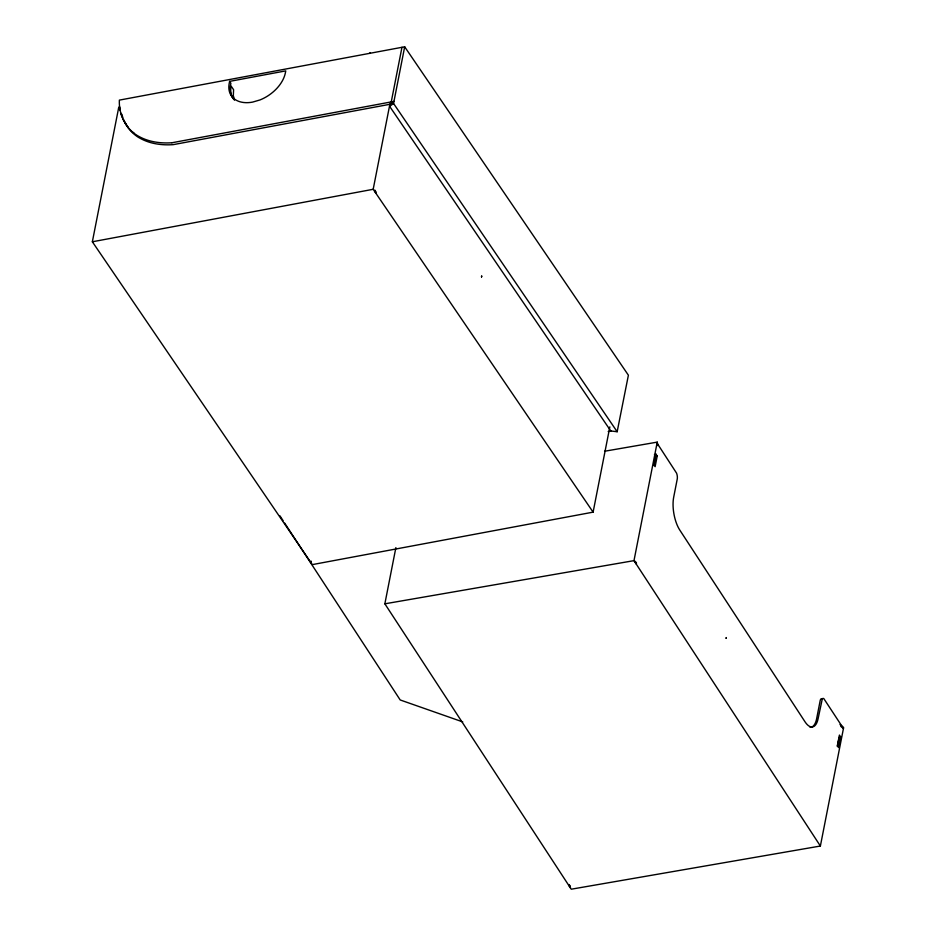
<?xml version="1.0" encoding="UTF-8"?>
<svg xmlns="http://www.w3.org/2000/svg" width="936" height="936" viewBox="0 0 936 936"><rect width="100%" height="100%" fill="white"/><g stroke="black" fill="none" stroke-linecap="round" stroke-linejoin="round"><path stroke-width="1.4" d="M655.902 454.089L653.901 464.782L655.13 466.654L657.201 456.078L655.902 454.089L653.831 464.665M609.839 426.886L593.108 512.144L312.296 564.619L92.36 241.78L118.79 107.09M229.601 81.385L229.226 83.316A31.438 20.686 -34.3 0 0 252.591 102.106L260.021 99.93A31.438 20.686 -34.3 0 0 285.386 72.821L285.761 70.879L229.601 81.385L230.888 83.269L230.513 85.199A31.438 20.686 -34.3 0 0 234.374 99.754M593.108 512.144L373.183 189.294L389.914 104.036M171.92 142.752A82.965 54.592 -34.3 0 1 139.335 136.668C126.103 129.835 118.615 114.765 119.375 100.117L404.68 46.8L628.395 375.207L617.163 431.73L610.787 430.969L389.645 106.353L390.043 104.27L393.962 101.404L171.92 142.763M391.248 101.919L401.965 47.303M374.622 191.412L374.88 190.078M375.231 192.313L375.5 190.991M375.851 193.214L376.108 191.892M389.645 106.353L393.553 103.486L404.68 46.8M310.857 562.513L311.115 561.19M840.013 724.558L843.64 727.494L820.381 846.027L571.252 889.2L384.86 603.814L395.881 547.618M568.994 885.737L569.217 884.567M569.509 886.532L569.743 885.374M820.381 846.027L633.988 560.641L657.247 442.12L604.574 451.246M570.036 887.34L570.27 886.17M653.855 465.601L655.668 456.335L654.451 454.463M635.205 562.501L635.439 561.343M635.731 563.308L635.953 562.138M636.246 564.104L636.48 562.945M837.322 746.495L839.206 737.346L840.739 737.077L838.574 747.536L837.357 745.653L839.428 735.076L840.739 737.077M369.732 53.329L370.071 52.697M569.661 886.766L570.211 886.427L570.41 887.901M310.413 561.857L311.068 561.471L311.302 563.156M390.043 104.27L173.207 144.647A82.965 54.592 -34.3 0 1 140.622 138.563L138.469 137.393A84.837 55.821 -34.3 0 1 123.692 119.867M92.36 241.78L373.183 189.294M608.189 431.59L611.056 431.051M655.691 456.37L657.201 456.078M384.86 603.814L633.988 560.641M462.747 721.902L400.198 699.964L284.684 523.095M133.918 133.064L132.9 132.292M840.727 726.289L843.441 728.489L823.879 698.701A5.323 2.164 80.2 0 0 822.288 698.888L818.158 718.427A23.646 9.606 80.2 0 1 804.96 721.726L679.793 530.08A23.646 9.606 80.2 0 1 673.686 497.215L677.231 479.138A5.323 2.164 80.2 0 0 676.564 473.148L657.049 443.102M128.361 127.811L122.955 119.083M393.553 103.486L617.163 431.73M118.568 108.213L119.387 109.407M279.911 515.783L283.093 520.662M122.125 117.117L120.838 113.139M234.608 99.824L233.321 95.764L233.59 89.716L231.122 86.089A31.438 20.686 -34.3 0 0 234.047 99.649M120.299 110.67L119.644 106.798M657.247 442.12L657.809 445.583M821.995 698.759A5.323 2.164 80.2 0 0 820.182 700.608L816.637 718.696A23.646 9.606 80.2 0 1 810.038 727.249M122.873 117.679A84.837 55.821 -34.3 0 1 121.879 114.262M481.701 276.085L481.525 276.951L481.701 276.085M726.313 637.58L726.172 638.352L726.313 637.58"/></g></svg>
